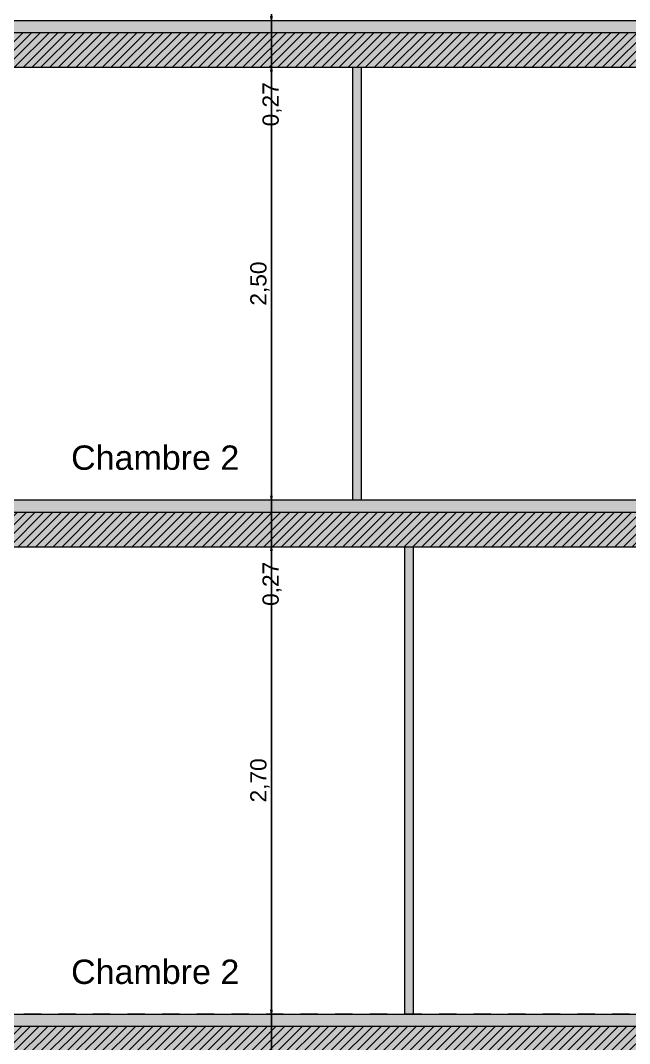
# Model space of a CAD drawing. Header units: metres. Extents: x 1838950 to 1842843, y 5171318 to 5174224.
# Drawn here: x 1840960.48 to 1840964, y 5171441.43 to 5171447.34 of the extents above; entities that cross this region are included whole.
import ezdxf

# ---------------------------------------------------------------- set-up
doc = ezdxf.new("R2010")
doc.units = ezdxf.units.M
doc.header["$LTSCALE"] = 0.0254
doc.header["$PDMODE"] = 1
doc.header["$PDSIZE"] = -2
doc.linetypes.add('VW-01', pattern=[0.41656, 0.20828, -0.20828])
doc.layers.get('0').update_dxf_attribs({"lineweight": 18})
doc.layers.get('DEFPOINTS').update_dxf_attribs({"lineweight": 18})
for name, color, linetype, lineweight in [('B GÈnÈral_Hatch', 7, 'Continuous', 5), ('B Général', 7, 'Continuous', 5), ('C ANNOTATIONS-cotation', 7, 'Continuous', 5), ('C ANNOTATIONS-texte', 7, 'Continuous', 5)]:
    doc.layers.add(name, color=color, linetype=linetype, lineweight=lineweight)
doc.styles.add('Arial', font='arial.ttf')
doc.dimstyles.new('100é', dxfattribs={"dimtxt": 302.065972, "dimasz": 0.000124023, "dimexe": 0, "dimexo": 2.5e-06, "dimgap": 1e-07, "dimtad": 1, "dimzin": 3, "dimtxsty": 'Arial', "dimblk": 'VW_FILLEDARROW-2', "dimblk1": 'VW_FILLEDARROW-2', "dimblk2": 'VW_FILLEDARROW-2', "dimcen": 0, "dimdle": 1e-06, "dimazin": 0, "dimtfac": 1, "dimtix": 1, "dimtmove": 0, "dimatfit": 0, "dimldrblk": 'VW_FILLEDARROW-2', "dimfxl": 1, "dimfrac": 2, "dimtolj": 1, "dimtzin": 3, "dimarcsym": 0})
pattern_1 = [(45, (0, 0), (0.02425347222222, -0.02645833333333), [])]

# ---------------------------------------------------------------- blocks, each defined once
blk = doc.blocks.new('VW_FILLEDARROW-2')
at = {"linetype": 'Continuous', "lineweight": 0, "transparency": 16777216}
blk.add_hatch(color=0, dxfattribs=at).paths.add_polyline_path([(-1, 0.12), (0, 0), (-1, -0.12)])
at = {"color": 0, "lineweight": 20, "transparency": 16777216, "flags": 128}
blk.add_lwpolyline([(-1, 0.12), (0, 0), (-1, -0.12)], close=True, dxfattribs=at)
blk = doc.blocks.new('*D1766')
at = {"layer": 'C ANNOTATIONS-cotation', "color": 0, "linetype": 'Continuous', "lineweight": -2, "transparency": 16777216}
for p, q in [((1840961.9319, 5171447.3668), (1840961.9319, 5171447.3916)), ((1840961.9319, 5171447.342), (1840961.9319, 5171447.072)), ((1840961.9319, 5171447.0471), (1840961.9319, 5171447.0223))]:
    blk.add_line(p, q, dxfattribs=at)
at = {"layer": 'DEFPOINTS', "color": 0, "linetype": 'Continuous', "transparency": 16777216}
for p in [(1840961.3713, 5171447.342), (1840961.0721, 5171447.072), (1840961.9319, 5171447.072)]:
    blk.add_point(p, dxfattribs=at)
at = {"layer": 'C ANNOTATIONS-cotation', "color": 0, "linetype": 'Continuous', "lineweight": -2, "transparency": 16777216, "xscale": 0.0248046875, "yscale": 0.0248046875, "zscale": 0.0248046875}
for p, rotation in [((1840961.9319, 5171447.342), 270), ((1840961.9319, 5171447.072), 90)]:
    blk.add_blockref('VW_FILLEDARROW-2', p, dxfattribs=dict(at, rotation=rotation))
at = {"layer": 'C ANNOTATIONS-cotation', "color": 0, "linetype": 'Continuous', "lineweight": 5, "transparency": 16777216, "insert": (1840961.9362, 5171446.8575), "char_height": 0.09378, "attachment_point": 5, "rotation": 90, "style": 'Arial'}
blk.add_mtext('\\A1;0,27', dxfattribs=at)
blk = doc.blocks.new('*D1767')
at = {"layer": 'C ANNOTATIONS-cotation', "color": 0, "linetype": 'Continuous', "lineweight": -2, "transparency": 16777216}
blk.add_line((1840961.9319, 5171447.0471), (1840961.9319, 5171444.5968), dxfattribs=at)
at = {"layer": 'DEFPOINTS', "color": 0, "linetype": 'Continuous', "transparency": 16777216}
for p in [(1840961.0721, 5171447.072), (1840961.6877, 5171444.572), (1840961.9319, 5171444.572)]:
    blk.add_point(p, dxfattribs=at)
at = {"layer": 'C ANNOTATIONS-cotation', "color": 0, "linetype": 'Continuous', "lineweight": -2, "transparency": 16777216, "xscale": 0.0248046875, "yscale": 0.0248046875, "zscale": 0.0248046875}
for p, rotation in [((1840961.9319, 5171447.072), 90), ((1840961.9319, 5171444.572), 270)]:
    blk.add_blockref('VW_FILLEDARROW-2', p, dxfattribs=dict(at, rotation=rotation))
at = {"layer": 'C ANNOTATIONS-cotation', "color": 0, "linetype": 'Continuous', "lineweight": 5, "transparency": 16777216, "insert": (1840961.8655, 5171445.822), "char_height": 0.09378, "attachment_point": 5, "rotation": 90, "style": 'Arial'}
blk.add_mtext('\\A1;2,50', dxfattribs=at)
blk = doc.blocks.new('*D1768')
at = {"layer": 'C ANNOTATIONS-cotation', "color": 0, "linetype": 'Continuous', "lineweight": -2, "transparency": 16777216}
for p, q in [((1840961.9319, 5171444.5968), (1840961.9319, 5171444.6216)), ((1840961.9319, 5171444.572), (1840961.9319, 5171444.302)), ((1840961.9319, 5171444.2771), (1840961.9319, 5171444.2523))]:
    blk.add_line(p, q, dxfattribs=at)
at = {"layer": 'DEFPOINTS', "color": 0, "linetype": 'Continuous', "transparency": 16777216}
for p in [(1840961.6877, 5171444.572), (1840961.4752, 5171444.302), (1840961.9319, 5171444.302)]:
    blk.add_point(p, dxfattribs=at)
at = {"layer": 'C ANNOTATIONS-cotation', "color": 0, "linetype": 'Continuous', "lineweight": -2, "transparency": 16777216, "xscale": 0.0248046875, "yscale": 0.0248046875, "zscale": 0.0248046875}
for p, rotation in [((1840961.9319, 5171444.572), 270), ((1840961.9319, 5171444.302), 90)]:
    blk.add_blockref('VW_FILLEDARROW-2', p, dxfattribs=dict(at, rotation=rotation))
at = {"layer": 'C ANNOTATIONS-cotation', "color": 0, "linetype": 'Continuous', "lineweight": 5, "transparency": 16777216, "insert": (1840961.9362, 5171444.0875), "char_height": 0.09378, "attachment_point": 5, "rotation": 90, "style": 'Arial'}
blk.add_mtext('\\A1;0,27', dxfattribs=at)
blk = doc.blocks.new('*D1769')
at = {"layer": 'C ANNOTATIONS-cotation', "color": 0, "linetype": 'Continuous', "lineweight": -2, "transparency": 16777216}
blk.add_line((1840961.9319, 5171444.2771), (1840961.9319, 5171441.6268), dxfattribs=at)
at = {"layer": 'DEFPOINTS', "color": 0, "linetype": 'Continuous', "transparency": 16777216}
for p in [(1840961.4752, 5171444.302), (1840961.9319, 5171441.602), (1840963.9409, 5171441.602)]:
    blk.add_point(p, dxfattribs=at)
at = {"layer": 'C ANNOTATIONS-cotation', "color": 0, "linetype": 'Continuous', "lineweight": -2, "transparency": 16777216, "xscale": 0.0248046875, "yscale": 0.0248046875, "zscale": 0.0248046875}
for p, rotation in [((1840961.9319, 5171444.302), 90), ((1840961.9319, 5171441.602), 270)]:
    blk.add_blockref('VW_FILLEDARROW-2', p, dxfattribs=dict(at, rotation=rotation))
at = {"layer": 'C ANNOTATIONS-cotation', "color": 0, "linetype": 'Continuous', "lineweight": 5, "transparency": 16777216, "insert": (1840961.8655, 5171442.952), "char_height": 0.09378, "attachment_point": 5, "rotation": 90, "style": 'Arial'}
blk.add_mtext('\\A1;2,70', dxfattribs=at)
blk = doc.blocks.new('*D1770')
at = {"layer": 'C ANNOTATIONS-cotation', "color": 0, "linetype": 'Continuous', "lineweight": -2, "transparency": 16777216}
for p, q in [((1840961.9319, 5171441.6268), (1840961.9319, 5171441.6516)), ((1840961.9319, 5171441.602), (1840961.9319, 5171441.332)), ((1840961.9319, 5171441.3071), (1840961.9319, 5171441.2823))]:
    blk.add_line(p, q, dxfattribs=at)
at = {"layer": 'DEFPOINTS', "color": 0, "linetype": 'Continuous', "transparency": 16777216}
for p in [(1840963.9409, 5171441.602), (1840961.9319, 5171441.332), (1840963.8009, 5171441.332)]:
    blk.add_point(p, dxfattribs=at)
at = {"layer": 'C ANNOTATIONS-cotation', "color": 0, "linetype": 'Continuous', "lineweight": -2, "transparency": 16777216, "xscale": 0.0248046875, "yscale": 0.0248046875, "zscale": 0.0248046875}
for p, rotation in [((1840961.9319, 5171441.602), 270), ((1840961.9319, 5171441.332), 90)]:
    blk.add_blockref('VW_FILLEDARROW-2', p, dxfattribs=dict(at, rotation=rotation))
at = {"layer": 'C ANNOTATIONS-cotation', "color": 0, "linetype": 'Continuous', "lineweight": 5, "transparency": 16777216, "insert": (1840961.9362, 5171441.1175), "char_height": 0.09378, "attachment_point": 5, "rotation": 90, "style": 'Arial'}
blk.add_mtext('\\A1;0,27', dxfattribs=at)

msp = doc.modelspace()

# ---------------------------------------------------------------- hatches: boundary and pattern name
at = {"layer": 'B GÈnÈral_Hatch', "linetype": 'Continuous', "lineweight": 0, "true_color": 0xffffff}
for points in [[(1840966.1398, 5171447.272), (1840966.1398, 5171447.342), (1840947.8753, 5171447.342), (1840947.8753, 5171447.072), (1840966.3998, 5171447.072), (1840966.2398, 5171447.272), (1840966.1398, 5171447.272)], [(1840966.3998, 5171447.072), (1840966.2398, 5171447.272), (1840947.8753, 5171447.272), (1840947.8753, 5171447.072), (1840966.3998, 5171447.072)], [(1840962.4005, 5171447.072), (1840962.4505, 5171447.072), (1840962.4505, 5171444.572), (1840962.4005, 5171444.572), (1840962.4005, 5171447.072)], [(1840962.4505, 5171447.072), (1840962.4005, 5171447.072), (1840962.4005, 5171444.572), (1840962.4505, 5171444.572), (1840962.4505, 5171447.072)], [(1840956.3513, 5171444.302), (1840956.3513, 5171444.572), (1840966.5798, 5171444.572), (1840966.5798, 5171444.302), (1840956.3513, 5171444.302)], [(1840956.3513, 5171444.502), (1840956.3513, 5171444.302), (1840966.5798, 5171444.302), (1840966.5798, 5171444.502), (1840956.3513, 5171444.502)], [(1840962.7015, 5171444.302), (1840962.7515, 5171444.302), (1840962.7515, 5171441.602), (1840962.7015, 5171441.602), (1840962.7015, 5171444.302)], [(1840962.7515, 5171444.302), (1840962.7015, 5171444.302), (1840962.7015, 5171441.602), (1840962.7515, 5171441.602), (1840962.7515, 5171444.302)], [(1840966.5798, 5171441.602), (1840956.3513, 5171441.602), (1840956.3513, 5171441.532), (1840956.1713, 5171441.532), (1840956.1713, 5171441.602), (1840954.5298, 5171441.602), (1840954.5298, 5171441.332), (1840966.5798, 5171441.332), (1840966.5798, 5171441.602)], [(1840954.5298, 5171441.532), (1840954.5298, 5171441.332), (1840966.5798, 5171441.332), (1840966.5798, 5171441.532), (1840954.5298, 5171441.532)]]:
    msp.add_hatch(color=7, dxfattribs=at).paths.add_polyline_path(points)
at = {"layer": 'B GÈnÈral_Hatch', "linetype": 'Continuous', "lineweight": 5}
h = msp.add_hatch(dxfattribs=at)
h.set_pattern_fill('50_BETON', style=0, pattern_type=2)
h.set_pattern_definition(pattern_1)
h.paths.add_polyline_path([(1840966.3998, 5171447.072), (1840966.2398, 5171447.272), (1840947.8753, 5171447.272), (1840947.8753, 5171447.072)])
h = msp.add_hatch(dxfattribs=at)
h.set_pattern_fill('50_BETON', style=0, pattern_type=2)
h.set_pattern_definition(pattern_1)
h.paths.add_polyline_path([(1840956.3513, 5171444.502), (1840956.3513, 5171444.302), (1840966.5798, 5171444.302), (1840966.5798, 5171444.502)])
h = msp.add_hatch(dxfattribs=at)
h.set_pattern_fill('50_BETON', style=0, pattern_type=2)
h.set_pattern_definition(pattern_1)
h.paths.add_polyline_path([(1840954.5298, 5171441.532), (1840954.5298, 5171441.332), (1840966.5798, 5171441.332), (1840966.5798, 5171441.532)])

# ---------------------------------------------------------------- linework, layer by layer
at = {"layer": 'B Général', "color": 7, "linetype": 'Continuous', "lineweight": 5}
for p, q in [((1840947.8753, 5171447.342), (1840966.1398, 5171447.342)), ((1840947.8753, 5171447.342), (1840966.1398, 5171447.342)), ((1840947.8753, 5171447.272), (1840966.1398, 5171447.272)), ((1840947.8753, 5171447.072), (1840966.3998, 5171447.072)), ((1840947.8753, 5171447.072), (1840966.3998, 5171447.072)), ((1840962.4005, 5171447.072), (1840962.4005, 5171444.572)), ((1840962.4005, 5171447.072), (1840962.4505, 5171447.072)), ((1840962.4505, 5171447.072), (1840962.4505, 5171444.572)), ((1840956.3513, 5171444.572), (1840966.5798, 5171444.572)), ((1840956.3513, 5171444.572), (1840966.5798, 5171444.572)), ((1840962.4005, 5171444.572), (1840962.4505, 5171444.572)), ((1840956.3513, 5171444.502), (1840966.5798, 5171444.502)), ((1840956.3513, 5171444.302), (1840966.5798, 5171444.302)), ((1840956.3513, 5171444.302), (1840966.5798, 5171444.302)), ((1840962.7015, 5171444.302), (1840962.7015, 5171441.602)), ((1840962.7015, 5171444.302), (1840962.7515, 5171444.302)), ((1840962.7515, 5171444.302), (1840962.7515, 5171441.602)), ((1840956.3513, 5171441.602), (1840966.5798, 5171441.602)), ((1840956.3513, 5171441.602), (1840966.5798, 5171441.602)), ((1840962.7015, 5171441.602), (1840962.7515, 5171441.602)), ((1840956.3513, 5171441.532), (1840966.5798, 5171441.532))]:
    msp.add_line(p, q, dxfattribs=at)
at = {"layer": 'B Général', "color": 7, "linetype": 'Continuous', "lineweight": 13}
for p, q in [((1840962.4005, 5171447.072), (1840962.4005, 5171444.572)), ((1840962.4505, 5171447.072), (1840962.4505, 5171444.572)), ((1840962.7015, 5171444.302), (1840962.7015, 5171441.602)), ((1840962.7515, 5171444.302), (1840962.7515, 5171441.602))]:
    msp.add_line(p, q, dxfattribs=at)
at = {"layer": 'B Général', "color": 1, "linetype": 'VW-01', "lineweight": 5, "true_color": 0xff1711}
msp.add_line((1840968.6009, 5171441.602), (1840936.8393, 5171441.602), dxfattribs=at)

# ---------------------------------------------------------------- texts
at = {"layer": 'C ANNOTATIONS-texte', "color": 7, "char_height": 0.14067, "attachment_point": 1, "rotation": 0.00002, "line_spacing_factor": 0.901009, "style": 'Arial'}
for insert in [(1840960.7746, 5171444.8868), (1840960.7746, 5171441.9168)]:
    msp.add_mtext('Chambre 2', dxfattribs=dict(at, insert=insert))

# ---------------------------------------------------------------- dimensions: what is measured, and where the dimension line sits
at = {"layer": 'C ANNOTATIONS-cotation', "color": 7, "linetype": 'Continuous', "lineweight": 5}
for base, p1, p2, picture, middle in [((1840961.9319, 5171447.072), (1840961.3713, 5171447.342), (1840961.0721, 5171447.072), '*D1766', (1840961.9362, 5171446.8575)), ((1840961.9319, 5171444.302), (1840961.6877, 5171444.572), (1840961.4752, 5171444.302), '*D1768', (1840961.9362, 5171444.0875)), ((1840961.9319, 5171441.332), (1840963.9409, 5171441.602), (1840963.8009, 5171441.332), '*D1770', (1840961.9362, 5171441.1175))]:
    dim = msp.add_linear_dim(base=base, p1=p1, p2=p2, angle=270, dimstyle='100é', override={"dimtxt": 0.093778, "dimasz": 0.024805, "dimgap": 0.07985, "dimpost": '<>', "dimtxsty": 'Arial', "dimdle": 0.0002, "dimse1": 1, "dimse2": 1, "dimtix": 0, "dimtmove": 2}, dxfattribs=at)
    dim.commit()
    dim.dimension.update_dxf_attribs({"geometry": picture, "text_midpoint": middle, "dimtype": 160})
for base, p1, p2, picture, middle in [((1840961.9319, 5171444.572), (1840961.0721, 5171447.072), (1840961.6877, 5171444.572), '*D1767', (1840961.8655, 5171445.822)), ((1840961.9319, 5171441.602), (1840961.4752, 5171444.302), (1840963.9409, 5171441.602), '*D1769', (1840961.8655, 5171442.952))]:
    dim = msp.add_linear_dim(base=base, p1=p1, p2=p2, angle=270, dimstyle='100é', override={"dimtxt": 0.093778, "dimasz": 0.024805, "dimgap": 0.01, "dimpost": '<>', "dimtxsty": 'Arial', "dimdle": 0.0002, "dimse1": 1, "dimse2": 1, "dimtmove": 2}, dxfattribs=at)
    dim.commit()
    dim.dimension.update_dxf_attribs({"geometry": picture, "text_midpoint": middle})

doc.saveas('drawing.dxf')
